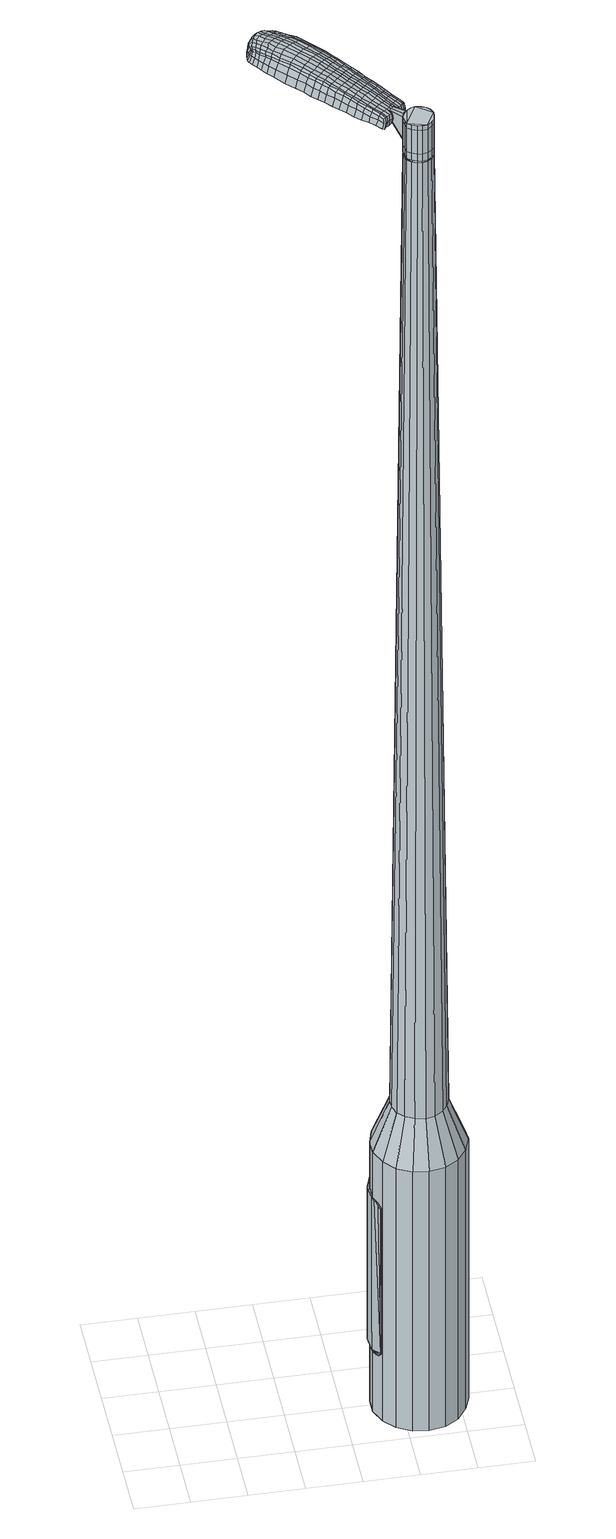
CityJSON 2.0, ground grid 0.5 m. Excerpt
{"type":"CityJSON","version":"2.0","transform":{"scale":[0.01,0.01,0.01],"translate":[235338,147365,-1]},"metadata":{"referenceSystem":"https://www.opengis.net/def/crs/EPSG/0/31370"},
"CityObjects":{
"object1":{"type":"GenericCityObject","attributes":{"cluster":467,"mean_distance_to_centroid":0.194,"new_centroid_x":235340.19,"new_centroid_y":147365.49,"mean_distance_to_camera":7.06,"H1":17.69,"H2":16.32,"Z_final":112.64,"cluster2":-1,"proj_x":235344.94,"proj_y":147365.88,"id_line":52608,"bearing_l":42.25,"distance":4.77,"orientation":"left","G_obj":132.25},"geometry":[{"type":"MultiSurface","lod":"2","boundaries":[[[0,1,2,3]],[[1,4,5,2]],[[4,6,7,5]],[[6,8,9,7]],[[8,10,11,9]],[[10,12,13,11]],[[12,14,15,13]],[[14,16,17,15]],[[16,18,19,17]],[[18,20,21,19]],[[20,22,23,21]],[[22,24,25,23]],[[24,26,27,25]],[[26,28,29,27]],[[28,30,31,29]],[[30,32,33,31]],[[32,34,35,33]],[[34,0,3,35]],[[36,37,38,39]],[[38,40,41,42]],[[41,43,42]],[[42,44,45,46]],[[45,47,46]],[[46,48,49,50]],[[49,51,50]],[[42,46,50,38]],[[50,52,39,38]],[[53,36,39]],[[2,5,7,35]],[[7,9,11,15]],[[11,13,15]],[[15,17,19,23]],[[19,21,23]],[[23,25,27,31]],[[27,29,31]],[[15,23,31,7]],[[31,33,35,7]],[[3,2,35]],[[1,0,54,55]],[[0,34,56,54]],[[34,32,57,56]],[[32,30,58,57]],[[30,28,59,58]],[[28,26,60,59]],[[26,24,61,60]],[[24,22,62,61]],[[22,20,63,62]],[[20,18,64,63]],[[18,16,65,64]],[[16,14,66,65]],[[14,12,67,66]],[[12,10,68,67]],[[10,8,69,68]],[[8,6,70,69]],[[6,4,71,70]],[[4,1,55,71]],[[55,54,72,73]],[[54,56,74,72]],[[56,57,75,74]],[[57,58,76,75]],[[58,59,77,76]],[[59,60,78,77]],[[60,61,79,78]],[[61,62,80,79]],[[62,63,81,80]],[[63,64,82,81]],[[64,65,83,82]],[[65,66,84,83]],[[66,67,85,84]],[[67,68,86,85]],[[68,69,87,86]],[[69,70,88,87]],[[70,71,89,88]],[[71,55,73,89]],[[72,90,91,92]],[[74,93,90,72]],[[94,95,93,74]],[[76,96,95,94]],[[97,98,96,76]],[[99,100,98,97]],[[79,101,100,99]],[[102,103,101,79]],[[104,105,103,102]],[[106,107,105,104]],[[108,109,107,106]],[[110,111,109,108]],[[112,113,111,110]],[[114,115,113,112]],[[87,116,115,114]],[[88,117,116,87]],[[118,119,117,88]],[[92,91,119,118]],[[120,121,122,123]],[[124,120,123,125]],[[126,124,125,127]],[[128,126,127,129]],[[130,128,129,131]],[[132,130,131,133]],[[134,132,133,135]],[[136,134,135,137]],[[138,136,137,139]],[[140,138,139,141]],[[142,140,141,143]],[[144,142,143,145]],[[146,144,145,147]],[[148,146,147,149]],[[150,148,149,151]],[[152,150,151,153]],[[73,72,92]],[[75,94,74]],[[75,76,94]],[[77,97,76]],[[77,78,99,97]],[[78,79,99]],[[80,102,79]],[[80,81,104,102]],[[81,82,106,104]],[[82,83,108,106]],[[83,84,110,108]],[[84,85,112,110]],[[85,86,114,112]],[[86,87,114]],[[89,118,88]],[[89,73,92,118]],[[154,91,90]],[[154,155,119,91]],[[155,117,119]],[[156,115,116]],[[156,157,113,115]],[[157,158,111,113]],[[158,159,109,111]],[[159,160,107,109]],[[160,161,105,107]],[[161,162,103,105]],[[162,101,103]],[[163,100,101]],[[163,164,98,100]],[[164,96,98]],[[165,95,96]],[[165,93,95]],[[39,52,152,166]],[[154,90,167,153]],[[53,39,166,121]],[[90,93,122,167]],[[36,53,121,120]],[[93,165,123,122]],[[37,36,120,124]],[[165,96,125,123]],[[38,37,124,126]],[[96,164,127,125]],[[40,38,126,128]],[[164,163,129,127]],[[41,40,128,130]],[[163,101,131,129]],[[43,41,130,132]],[[101,162,133,131]],[[42,43,132,134]],[[162,161,135,133]],[[44,42,134,136]],[[161,160,137,135]],[[45,44,136,138]],[[160,159,139,137]],[[47,45,138,140]],[[159,158,141,139]],[[46,47,140,142]],[[158,157,143,141]],[[48,46,142,144]],[[157,156,145,143]],[[49,48,144,146]],[[156,116,147,145]],[[51,49,146,148]],[[116,117,149,147]],[[50,51,148,150]],[[117,155,151,149]],[[52,50,150,152]],[[155,154,153,151]],[[152,153,168,169]],[[153,167,170,168]],[[167,122,171,170]],[[122,121,172,171]],[[121,166,173,172]],[[166,152,169,173]],[[174,175,176,177]],[[178,174,177,179]],[[174,178,180,181]],[[175,174,181,182]],[[183,184,185,186]],[[187,183,186,188]],[[183,187,189,190]],[[184,183,190,191]],[[192,193,194,195]],[[196,192,195,197]],[[192,196,198,199]],[[193,192,199,200]],[[201,202,203,204]],[[205,201,204,206]],[[201,205,207,208]],[[202,201,208,209]],[[210,211,212,213]],[[214,210,213,215]],[[210,214,216,217]],[[211,210,217,218]],[[219,220,221,222]],[[223,219,222,224]],[[219,223,225,226]],[[220,219,226,227]],[[228,229,230,231]],[[220,228,231,221]],[[228,220,227,232]],[[229,228,232,233]],[[234,235,236,237]],[[229,234,237,230]],[[234,229,233,238]],[[235,234,238,239]],[[240,178,179,241]],[[235,240,241,236]],[[240,235,239,242]],[[178,240,242,180]],[[243,244,245,246]],[[247,243,246,248]],[[243,247,249,250]],[[244,243,250,251]],[[252,253,254,255]],[[244,252,255,245]],[[252,244,251,256]],[[253,252,256,257]],[[258,259,260,261]],[[253,258,261,254]],[[258,253,257,262]],[[259,258,262,263]],[[264,265,266,267]],[[259,264,267,260]],[[264,259,263,268]],[[265,264,268,269]],[[270,175,182,271]],[[265,270,271,266]],[[270,265,269,272]],[[175,270,272,176]],[[273,274,275,276]],[[277,273,276,278]],[[273,277,279,280]],[[274,273,280,281]],[[282,283,284,285]],[[274,282,285,275]],[[282,274,281,286]],[[283,282,286,287]],[[288,289,290,291]],[[283,288,291,284]],[[288,283,287,292]],[[289,288,292,293]],[[294,187,188,295]],[[289,294,295,290]],[[294,289,293,296]],[[187,294,296,189]],[[297,298,299,300]],[[301,297,300,302]],[[297,301,303,304]],[[298,297,304,305]],[[306,307,308,309]],[[298,306,309,299]],[[306,298,305,310]],[[307,306,310,311]],[[312,313,314,315]],[[307,312,315,308]],[[312,307,311,316]],[[313,312,316,317]],[[318,319,320,321]],[[313,318,321,314]],[[318,313,317,322]],[[319,318,322,323]],[[324,184,191,325]],[[319,324,325,320]],[[324,319,323,326]],[[184,324,326,185]],[[327,213,212,328]],[[329,327,328,330]],[[327,329,331,332]],[[213,327,332,215]],[[333,329,330,334]],[[335,333,334,336]],[[333,335,337,338]],[[329,333,338,331]],[[339,335,336,340]],[[341,339,340,342]],[[339,341,343,344]],[[335,339,344,337]],[[345,341,342,346]],[[347,345,346,348]],[[345,347,349,350]],[[341,345,350,343]],[[351,347,348,352]],[[202,351,352,203]],[[351,202,209,353]],[[347,351,353,349]],[[354,355,200,199]],[[356,354,199,198]],[[354,356,357,358]],[[355,354,358,359]],[[360,361,359,358]],[[362,360,358,357]],[[360,362,363,364]],[[361,360,364,365]],[[366,367,365,364]],[[368,366,364,363]],[[366,368,369,370]],[[367,366,370,371]],[[372,373,371,370]],[[374,372,370,369]],[[372,374,207,205]],[[373,372,205,206]],[[375,376,377,378]],[[277,375,378,279]],[[375,277,278,379]],[[376,375,379,380]],[[381,196,197,382]],[[376,381,382,377]],[[381,376,380,383]],[[196,381,383,198]],[[384,385,386,387]],[[223,384,387,225]],[[384,223,224,388]],[[385,384,388,389]],[[390,391,392,393]],[[385,390,393,386]],[[390,385,389,394]],[[391,390,394,395]],[[396,193,200,397]],[[391,396,397,392]],[[396,391,395,398]],[[193,396,398,194]],[[399,400,401,402]],[[181,399,402,182]],[[399,181,180,403]],[[400,399,403,404]],[[405,406,407,408]],[[400,405,408,401]],[[405,400,404,409]],[[406,405,409,410]],[[411,204,203,412]],[[406,411,412,407]],[[411,406,410,413]],[[204,411,413,206]],[[414,415,416,417]],[[186,414,417,188]],[[414,186,185,418]],[[415,414,418,419]],[[420,208,207,421]],[[415,420,421,416]],[[420,415,419,422]],[[208,420,422,209]],[[423,424,425,426]],[[301,423,426,303]],[[423,301,302,427]],[[424,423,427,428]],[[429,214,215,430]],[[424,429,430,425]],[[429,424,428,431]],[[214,429,431,216]],[[432,433,434,435]],[[247,432,435,249]],[[432,247,248,436]],[[433,432,436,437]],[[438,439,440,441]],[[433,438,441,434]],[[438,433,437,442]],[[439,438,442,443]],[[444,211,218,445]],[[439,444,445,440]],[[444,439,443,446]],[[211,444,446,212]],[[447,448,437,436]],[[246,447,436,248]],[[447,246,245,449]],[[448,447,449,450]],[[451,452,443,442]],[[448,451,442,437]],[[451,448,450,453]],[[452,451,453,454]],[[455,328,212,446]],[[452,455,446,443]],[[455,452,454,456]],[[328,455,456,330]],[[457,458,459,460]],[[304,457,460,305]],[[457,304,303,426]],[[458,457,426,425]],[[461,332,331,462]],[[458,461,462,459]],[[461,458,425,430]],[[332,461,430,215]],[[463,464,450,449]],[[255,463,449,245]],[[463,255,254,465]],[[464,463,465,466]],[[467,468,454,453]],[[464,467,453,450]],[[467,464,466,469]],[[468,467,469,470]],[[471,334,330,456]],[[468,471,456,454]],[[471,468,470,472]],[[334,471,472,336]],[[473,474,475,476]],[[310,473,476,311]],[[473,310,305,460]],[[474,473,460,459]],[[477,338,337,478]],[[474,477,478,475]],[[477,474,459,462]],[[338,477,462,331]],[[479,480,466,465]],[[261,479,465,254]],[[479,261,260,481]],[[480,479,481,482]],[[483,484,470,469]],[[480,483,469,466]],[[483,480,482,485]],[[484,483,485,486]],[[487,340,336,472]],[[484,487,472,470]],[[487,484,486,488]],[[340,487,488,342]],[[489,490,491,492]],[[316,489,492,317]],[[489,316,311,476]],[[490,489,476,475]],[[493,344,343,494]],[[490,493,494,491]],[[493,490,475,478]],[[344,493,478,337]],[[495,496,482,481]],[[267,495,481,260]],[[495,267,266,497]],[[496,495,497,498]],[[499,500,486,485]],[[496,499,485,482]],[[499,496,498,501]],[[500,499,501,502]],[[503,346,342,488]],[[500,503,488,486]],[[503,500,502,504]],[[346,503,504,348]],[[505,506,507,508]],[[322,505,508,323]],[[505,322,317,492]],[[506,505,492,491]],[[509,350,349,510]],[[506,509,510,507]],[[509,506,491,494]],[[350,509,494,343]],[[511,512,498,497]],[[271,511,497,266]],[[511,271,182,402]],[[512,511,402,401]],[[513,514,502,501]],[[512,513,501,498]],[[513,512,401,408]],[[514,513,408,407]],[[515,352,348,504]],[[514,515,504,502]],[[515,514,407,412]],[[352,515,412,203]],[[516,517,419,418]],[[326,516,418,185]],[[516,326,323,508]],[[517,516,508,507]],[[518,353,209,422]],[[517,518,422,419]],[[518,517,507,510]],[[353,518,510,349]],[[519,520,380,379]],[[276,519,379,278]],[[519,276,275,521]],[[520,519,521,522]],[[523,356,198,383]],[[520,523,383,380]],[[523,520,522,524]],[[356,523,524,357]],[[525,526,527,528]],[[226,525,528,227]],[[525,226,225,387]],[[526,525,387,386]],[[529,530,531,532]],[[526,529,532,527]],[[529,526,386,393]],[[530,529,393,392]],[[533,355,359,534]],[[530,533,534,531]],[[533,530,392,397]],[[355,533,397,200]],[[535,536,522,521]],[[285,535,521,275]],[[535,285,284,537]],[[536,535,537,538]],[[539,362,357,524]],[[536,539,524,522]],[[539,536,538,540]],[[362,539,540,363]],[[541,542,543,544]],[[232,541,544,233]],[[541,232,227,528]],[[542,541,528,527]],[[545,546,547,548]],[[542,545,548,543]],[[545,542,527,532]],[[546,545,532,531]],[[549,361,365,550]],[[546,549,550,547]],[[549,546,531,534]],[[361,549,534,359]],[[551,552,538,537]],[[291,551,537,284]],[[551,291,290,553]],[[552,551,553,554]],[[555,368,363,540]],[[552,555,540,538]],[[555,552,554,556]],[[368,555,556,369]],[[557,558,559,560]],[[238,557,560,239]],[[557,238,233,544]],[[558,557,544,543]],[[561,562,563,564]],[[558,561,564,559]],[[561,558,543,548]],[[562,561,548,547]],[[565,367,371,566]],[[562,565,566,563]],[[565,562,547,550]],[[367,565,550,365]],[[567,568,554,553]],[[295,567,553,290]],[[567,295,188,417]],[[568,567,417,416]],[[569,374,369,556]],[[568,569,556,554]],[[569,568,416,421]],[[374,569,421,207]],[[570,571,404,403]],[[242,570,403,180]],[[570,242,239,560]],[[571,570,560,559]],[[572,573,410,409]],[[571,572,409,404]],[[572,571,559,564]],[[573,572,564,563]],[[574,373,206,413]],[[573,574,413,410]],[[574,573,563,566]],[[373,574,566,371]],[[575,576,577,578]],[[578,577,579,580]],[[581,579,577,582]],[[582,577,576,583]],[[584,585,586,587]],[[587,586,588,589]],[[590,588,586,591]],[[591,586,585,592]],[[593,594,595,596]],[[596,595,597,598]],[[599,597,595,600]],[[600,595,594,601]],[[602,603,604,605]],[[605,604,606,607]],[[608,606,604,609]],[[609,604,603,610]],[[611,612,613,614]],[[614,613,615,616]],[[617,615,613,618]],[[618,613,612,619]],[[620,621,622,623]],[[623,622,624,625]],[[626,624,622,627]],[[627,622,621,628]],[[629,630,631,632]],[[632,631,621,620]],[[628,621,631,633]],[[633,631,630,634]],[[635,636,637,638]],[[638,637,630,629]],[[634,630,637,639]],[[639,637,636,640]],[[580,579,641,642]],[[642,641,636,635]],[[640,636,641,643]],[[643,641,579,581]],[[644,645,646,647]],[[647,646,648,649]],[[650,648,646,651]],[[651,646,645,652]],[[653,654,655,656]],[[656,655,645,644]],[[652,645,655,657]],[[657,655,654,658]],[[659,660,661,662]],[[662,661,654,653]],[[658,654,661,663]],[[663,661,660,664]],[[665,666,667,668]],[[668,667,660,659]],[[664,660,667,669]],[[669,667,666,670]],[[583,576,671,672]],[[672,671,666,665]],[[670,666,671,673]],[[673,671,576,575]],[[674,675,676,677]],[[677,676,678,679]],[[680,678,676,681]],[[681,676,675,682]],[[683,684,685,686]],[[686,685,675,674]],[[682,675,685,687]],[[687,685,684,688]],[[689,690,691,692]],[[692,691,684,683]],[[688,684,691,693]],[[693,691,690,694]],[[589,588,695,696]],[[696,695,690,689]],[[694,690,695,697]],[[697,695,588,590]],[[698,699,700,701]],[[701,700,702,703]],[[704,702,700,705]],[[705,700,699,706]],[[707,708,709,710]],[[710,709,699,698]],[[706,699,709,711]],[[711,709,708,712]],[[713,714,715,716]],[[716,715,708,707]],[[712,708,715,717]],[[717,715,714,718]],[[719,720,721,722]],[[722,721,714,713]],[[718,714,721,723]],[[723,721,720,724]],[[592,585,725,726]],[[726,725,720,719]],[[724,720,725,727]],[[727,725,585,584]],[[611,614,728,729]],[[729,728,730,731]],[[732,730,728,733]],[[733,728,614,616]],[[731,730,734,735]],[[735,734,736,737]],[[738,736,734,739]],[[739,734,730,732]],[[737,736,740,741]],[[741,740,742,743]],[[744,742,740,745]],[[745,740,736,738]],[[743,742,746,747]],[[747,746,748,749]],[[750,748,746,751]],[[751,746,742,744]],[[749,748,752,753]],[[753,752,603,602]],[[610,603,752,754]],[[754,752,748,750]],[[601,755,756,600]],[[600,756,757,599]],[[758,757,756,759]],[[759,756,755,760]],[[760,761,762,759]],[[759,762,763,758]],[[764,763,762,765]],[[765,762,761,766]],[[766,767,768,765]],[[765,768,769,764]],[[770,769,768,771]],[[771,768,767,772]],[[772,773,774,771]],[[771,774,775,770]],[[608,775,774,606]],[[606,774,773,607]],[[776,777,778,779]],[[779,778,678,680]],[[679,678,778,780]],[[780,778,777,781]],[[598,597,782,783]],[[783,782,777,776]],[[781,777,782,784]],[[784,782,597,599]],[[785,786,787,788]],[[788,787,624,626]],[[625,624,787,789]],[[789,787,786,790]],[[791,792,793,794]],[[794,793,786,785]],[[790,786,793,795]],[[795,793,792,796]],[[601,594,797,798]],[[798,797,792,791]],[[796,792,797,799]],[[799,797,594,593]],[[800,801,802,803]],[[803,802,582,583]],[[581,582,802,804]],[[804,802,801,805]],[[806,807,808,809]],[[809,808,801,800]],[[805,801,808,810]],[[810,808,807,811]],[[602,605,812,813]],[[813,812,807,806]],[[811,807,812,814]],[[814,812,605,607]],[[815,816,817,818]],[[818,817,587,589]],[[584,587,817,819]],[[819,817,816,820]],[[608,609,821,822]],[[822,821,816,815]],[[820,816,821,823]],[[823,821,609,610]],[[824,825,826,827]],[[827,826,702,704]],[[703,702,826,828]],[[828,826,825,829]],[[616,615,830,831]],[[831,830,825,824]],[[829,825,830,832]],[[832,830,615,617]],[[833,834,835,836]],[[836,835,648,650]],[[649,648,835,837]],[[837,835,834,838]],[[839,840,841,842]],[[842,841,834,833]],[[838,834,841,843]],[[843,841,840,844]],[[619,612,845,846]],[[846,845,840,839]],[[844,840,845,847]],[[847,845,612,611]],[[838,848,849,837]],[[837,849,647,649]],[[644,647,849,850]],[[849,848,850]],[[844,851,852,843]],[[843,852,848,838]],[[850,848,852,853]],[[853,852,851,854]],[[611,729,855,847]],[[847,855,851,844]],[[854,851,855,856]],[[856,855,729,731]],[[857,858,859,860]],[[860,859,705,706]],[[704,705,859,827]],[[827,859,858,824]],[[732,733,861,862]],[[862,861,858,857]],[[824,858,861,831]],[[831,861,733,616]],[[863,864,850]],[[850,864,656,644]],[[653,656,864,865]],[[865,864,863,866]],[[854,867,868,853]],[[853,868,863,850]],[[866,863,868,869]],[[869,868,867,870]],[[731,735,871,856]],[[856,871,867,854]],[[870,867,871,872]],[[872,871,735,737]],[[873,874,875,876]],[[876,875,711,712]],[[706,711,875,860]],[[860,875,874,857]],[[738,739,877,878]],[[878,877,874,873]],[[857,874,877,862]],[[862,877,739,732]],[[866,879,880,865]],[[865,880,662,653]],[[659,662,880,881]],[[881,880,879,882]],[[870,883,884,869]],[[869,884,879,866]],[[882,879,884,885]],[[885,884,883,886]],[[737,741,887,872]],[[872,887,883,870]],[[886,883,887,888]],[[888,887,741,743]],[[889,890,891,892]],[[892,891,717,718]],[[712,717,891,876]],[[876,891,890,873]],[[744,745,893,894]],[[894,893,890,889]],[[873,890,893,878]],[[878,893,745,738]],[[882,895,896,881]],[[881,896,668,659]],[[665,668,896,897]],[[897,896,895,898]],[[886,899,900,885]],[[885,900,895,882]],[[898,895,900,901]],[[901,900,899,902]],[[743,747,903,888]],[[888,903,899,886]],[[902,899,903,904]],[[904,903,747,749]],[[905,906,907,908]],[[908,907,723,724]],[[718,723,907,892]],[[892,907,906,889]],[[750,751,909,910]],[[910,909,906,905]],[[889,906,909,894]],[[894,909,751,744]],[[898,911,912,897]],[[897,912,672,665]],[[583,672,912,803]],[[803,912,911,800]],[[902,913,914,901]],[[901,914,911,898]],[[800,911,914,809]],[[809,914,913,806]],[[749,753,915,904]],[[904,915,913,902]],[[806,913,915,813]],[[813,915,753,602]],[[820,916,917,819]],[[819,917,727,584]],[[724,727,917,908]],[[908,917,916,905]],[[610,754,918,823]],[[823,918,916,820]],[[905,916,918,910]],[[910,918,754,750]],[[781,919,920,780]],[[780,920,677,679]],[[674,677,920,921]],[[921,920,919,922]],[[599,757,923,784]],[[784,923,919,781]],[[922,919,923,924]],[[924,923,757,758]],[[925,926,927,928]],[[928,927,627,628]],[[626,627,927,788]],[[788,927,926,785]],[[929,930,931,932]],[[932,931,926,925]],[[785,926,931,794]],[[794,931,930,791]],[[760,755,933,934]],[[934,933,930,929]],[[791,930,933,798]],[[798,933,755,601]],[[922,935,936,921]],[[921,936,686,674]],[[683,686,936,937]],[[937,936,935,938]],[[758,763,939,924]],[[924,939,935,922]],[[938,935,939,940]],[[940,939,763,764]],[[941,942,943,944]],[[944,943,633,634]],[[628,633,943,928]],[[928,943,942,925]],[[945,946,947,948]],[[948,947,942,941]],[[925,942,947,932]],[[932,947,946,929]],[[766,761,949,950]],[[950,949,946,945]],[[929,946,949,934]],[[934,949,761,760]],[[938,951,952,937]],[[937,952,692,683]],[[689,692,952,953]],[[953,952,951,954]],[[764,769,955,940]],[[940,955,951,938]],[[954,951,955,956]],[[956,955,769,770]],[[957,958,959,960]],[[960,959,639,640]],[[634,639,959,944]],[[944,959,958,941]],[[961,962,963,964]],[[964,963,958,957]],[[941,958,963,948]],[[948,963,962,945]],[[772,767,965,966]],[[966,965,962,961]],[[945,962,965,950]],[[950,965,767,766]],[[954,967,968,953]],[[953,968,696,689]],[[589,696,968,818]],[[818,968,967,815]],[[770,775,969,956]],[[956,969,967,954]],[[815,967,969,822]],[[822,969,775,608]],[[805,970,971,804]],[[804,971,643,581]],[[640,643,971,960]],[[960,971,970,957]],[[811,972,973,810]],[[810,973,970,805]],[[957,970,973,964]],[[964,973,972,961]],[[607,773,974,814]],[[814,974,972,811]],[[961,972,974,966]],[[966,974,773,772]],[[575,578,177,176]],[[578,580,179,177]],[[590,591,190,189]],[[591,592,191,190]],[[593,596,195,194]],[[596,598,197,195]],[[617,618,217,216]],[[618,619,218,217]],[[620,623,222,221]],[[623,625,224,222]],[[629,632,231,230]],[[632,620,221,231]],[[635,638,237,236]],[[638,629,230,237]],[[580,642,241,179]],[[642,635,236,241]],[[650,651,250,249]],[[651,652,251,250]],[[652,657,256,251]],[[657,658,257,256]],[[658,663,262,257]],[[663,664,263,262]],[[664,669,268,263]],[[669,670,269,268]],[[670,673,272,269]],[[673,575,176,272]],[[680,681,280,279]],[[681,682,281,280]],[[682,687,286,281]],[[687,688,287,286]],[[688,693,292,287]],[[693,694,293,292]],[[694,697,296,293]],[[697,590,189,296]],[[698,701,300,299]],[[701,703,302,300]],[[707,710,309,308]],[[710,698,299,309]],[[713,716,315,314]],[[716,707,308,315]],[[719,722,321,320]],[[722,713,314,321]],[[592,726,325,191]],[[726,719,320,325]],[[776,779,378,377]],[[779,680,279,378]],[[598,783,382,197]],[[783,776,377,382]],[[625,789,388,224]],[[789,790,389,388]],[[790,795,394,389]],[[795,796,395,394]],[[796,799,398,395]],[[799,593,194,398]],[[703,828,427,302]],[[828,829,428,427]],[[829,832,431,428]],[[832,617,216,431]],[[833,836,435,434]],[[836,650,249,435]],[[839,842,441,440]],[[842,833,434,441]],[[619,846,445,218]],[[846,839,440,445]],[[975,976,977,978]],[[979,980,978,977]],[[981,982,983,984]],[[985,986,987,988]],[[976,989,990,977]],[[991,979,977,990]],[[992,981,984,993]],[[994,995,986,985]],[[989,996,997,990]],[[997,998,991,990]],[[999,992,993,1000]],[[1001,995,994,1002]],[[996,1003,1004,997]],[[1004,1005,998,997]],[[1006,999,1000,1007]],[[1008,1001,1002,1009]],[[1010,1011,1012,1013]],[[1014,1015,1011,1010]],[[1014,1016,1017,1015]],[[1016,1018,1019,1017]],[[1020,1021,1022,1023]],[[1024,1025,1021,1020]],[[1026,1025,1024]],[[1027,1028,1025,1026]],[[1023,1012,1011,1020]],[[1020,1011,1015,1024]],[[1015,1017,1026,1024]],[[1017,1019,1027,1026]],[[984,983,980,979]],[[993,984,979,991]],[[998,1000,993,991]],[[1005,1007,1000,998]],[[985,988,982,981]],[[994,985,981,992]],[[1002,994,992,999]],[[1009,1002,999,1006]],[[986,1010,1013,987]],[[995,1014,1010,986]],[[1016,1014,995,1001]],[[1018,1016,1001,1008]],[[1029,1030,1031,1032]],[[1031,1033,1034,1035]],[[1031,1035,1036,1037]],[[1031,1037,1032]],[[1038,1029,1032,1039]],[[1040,1039,1032,1041]],[[1042,1041,1032]],[[1043,1031,1030,1044]],[[1045,1043,1044,1046]],[[1047,1045,1046,1048]],[[1049,1047,1048,1050]],[[1051,1049,1050,1052]],[[1052,1053,1054,1055]],[[1052,1055,1056,1057]],[[1052,1057,1058,1059]],[[1058,1060,1061,1062]],[[1058,1062,1063,1064]],[[1058,1064,1059]],[[1052,1059,1051]],[[1065,1066,1030,1029]],[[1067,1068,1033,1031]],[[1069,1070,1042,1032]],[[1066,1071,1044,1030]],[[1072,1067,1031,1043]],[[1071,1073,1046,1044]],[[1074,1072,1043,1045]],[[1073,1075,1048,1046]],[[1076,1074,1045,1047]],[[1075,1077,1050,1048]],[[1078,1076,1047,1049]],[[1077,1079,1052,1050]],[[1080,1078,1049,1051]],[[1079,1081,1053,1052]],[[1082,1083,1060,1058]],[[1084,1080,1051,1059]],[[1054,1053,1081,1085]],[[1055,1054,1085,1086]],[[1056,1055,1086,1087]],[[1057,1056,1087,1088]],[[1058,1057,1088,1082]],[[1089,1065,1029,1038]],[[1090,1089,1038,1039]],[[1091,1090,1039,1040]],[[1092,1091,1040,1041]],[[1070,1092,1041,1042]],[[1034,1033,1068,1093]],[[1061,1060,1083,1094]],[[1035,1034,1093,1095]],[[1036,1035,1095,1096]],[[1037,1036,1096,1097]],[[1032,1037,1097,1069]],[[1062,1061,1094,1098]],[[1063,1062,1098,1099]],[[1064,1063,1099,1100]],[[1059,1064,1100,1084]]]}]}
},
"vertices":[
[188,81,384],[201,89,384],[201,89,96],[188,81,96],[215,92,384],[215,92,96],[230,90,384],[230,90,96],[243,83,384],[243,83,96],[253,72,384],[253,72,96],[258,58,384],[258,58,96],[259,44,384],[259,44,96],[254,30,384],[254,30,96],[245,18,384],[245,18,96],[233,10,384],[233,10,96],[218,7,384],[218,7,96],[204,9,384],[204,9,96],[191,16,384],[191,16,96],[181,27,384],[181,27,96],[175,41,384],[175,41,96],[175,55,384],[175,55,96],[179,69,384],[179,69,96],[203,51,1524],[204,47,1524],[205,42,1524],[208,59,1524],[208,39,1524],[213,37,1524],[222,37,1524],[217,36,1524],[226,40,1524],[229,43,1524],[230,52,1524],[230,48,1524],[228,57,1524],[225,60,1524],[216,63,1524],[221,62,1524],[212,62,1524],[205,56,1524],[200,68,429],[207,73,429],[194,61,429],[192,53,429],[192,44,429],[195,36,429],[201,30,429],[209,26,429],[218,24,429],[226,26,429],[234,31,429],[239,38,429],[242,46,429],[241,55,429],[238,63,429],[232,69,429],[224,73,429],[216,75,429],[208,59,1483],[212,62,1483],[205,56,1483],[203,51,1483],[204,47,1483],[205,42,1483],[208,39,1483],[213,37,1483],[217,36,1483],[222,37,1483],[226,40,1483],[229,43,1483],[230,48,1483],[230,52,1483],[228,57,1483],[225,60,1483],[221,62,1483],[216,63,1483],[208,59,1485],[212,61,1485],[212,61,1483],[205,56,1485],[204,51,1483],[204,51,1485],[204,47,1485],[206,43,1483],[206,43,1485],[209,39,1483],[209,39,1485],[213,37,1485],[217,37,1483],[217,37,1485],[222,38,1483],[222,38,1485],[225,40,1483],[225,40,1485],[228,44,1483],[228,44,1485],[229,48,1483],[229,48,1485],[229,52,1483],[229,52,1485],[228,56,1483],[228,56,1485],[225,60,1485],[221,62,1485],[216,62,1483],[216,62,1485],[203,51,1519],[205,56,1519],[205,56,1493],[203,51,1493],[204,47,1519],[204,47,1493],[205,42,1519],[205,42,1493],[208,39,1519],[208,39,1493],[213,37,1519],[213,37,1493],[217,36,1519],[217,36,1493],[222,37,1519],[222,37,1493],[226,40,1519],[226,40,1493],[229,43,1519],[229,43,1493],[230,48,1519],[230,48,1493],[230,52,1519],[230,52,1493],[228,57,1519],[228,57,1493],[225,60,1519],[225,60,1493],[221,62,1519],[221,62,1493],[216,63,1519],[216,63,1493],[212,62,1519],[212,62,1493],[212,62,1485],[216,63,1485],[228,57,1485],[230,52,1485],[230,48,1485],[229,43,1485],[226,40,1485],[222,37,1485],[217,36,1485],[208,39,1485],[205,42,1485],[203,51,1485],[208,59,1519],[208,59,1493],[197,75,1513],[197,75,1518],[195,73,1513],[193,71,1513],[193,71,1518],[195,73,1518],[160,141,1519],[164,136,1518],[165,138,1509],[160,143,1510],[154,148,1519],[154,150,1510],[154,146,1526],[159,140,1525],[164,134,1525],[131,116,1519],[136,110,1518],[138,111,1525],[133,116,1525],[125,122,1519],[127,122,1526],[123,122,1510],[129,116,1510],[134,110,1509],[95,182,1519],[98,184,1519],[97,185,1513],[94,182,1513],[92,178,1519],[92,179,1513],[94,177,1524],[96,180,1524],[99,183,1524],[145,127,1530],[150,121,1529],[152,124,1529],[147,129,1530],[138,134,1531],[141,136,1531],[136,131,1530],[142,124,1530],[147,119,1529],[199,67,1512],[201,69,1512],[200,70,1517],[198,68,1517],[197,65,1512],[196,66,1517],[196,66,1506],[198,68,1506],[200,70,1506],[119,184,1519],[121,182,1519],[122,184,1512],[119,186,1512],[117,186,1518],[117,187,1512],[117,185,1522],[118,183,1523],[121,181,1524],[125,179,1519],[129,175,1519],[129,177,1512],[125,181,1512],[124,178,1524],[129,174,1525],[133,171,1519],[139,165,1519],[139,167,1511],[134,173,1511],[133,169,1526],[138,164,1526],[146,157,1519],[147,159,1510],[146,155,1526],[206,84,1513],[202,90,1513],[201,88,1518],[206,83,1517],[210,79,1512],[208,79,1516],[210,81,1506],[206,85,1507],[202,91,1507],[197,96,1514],[192,102,1515],[192,100,1520],[196,94,1519],[197,97,1507],[192,103,1507],[187,107,1515],[183,113,1516],[182,112,1522],[187,106,1521],[188,109,1508],[183,115,1508],[178,119,1517],[173,125,1517],[173,123,1524],[178,117,1523],[178,121,1508],[174,127,1509],[169,130,1518],[168,129,1524],[169,132,1509],[92,161,1519],[94,158,1519],[95,159,1524],[93,161,1523],[91,163,1518],[92,163,1522],[89,163,1512],[90,161,1512],[92,158,1512],[97,154,1519],[100,150,1519],[102,150,1525],[98,155,1524],[95,154,1512],[98,149,1512],[104,145,1519],[109,139,1519],[111,139,1526],[106,145,1526],[102,145,1511],[107,139,1511],[117,130,1519],[119,131,1526],[115,130,1510],[184,64,1513],[178,69,1513],[177,69,1507],[182,64,1507],[188,60,1512],[187,60,1506],[188,61,1516],[185,64,1517],[180,69,1518],[173,74,1514],[168,79,1515],[166,79,1507],[171,74,1507],[174,74,1519],[169,80,1520],[162,85,1515],[157,90,1516],[155,90,1508],[160,85,1508],[164,85,1521],[159,90,1522],[152,95,1517],[146,100,1517],[144,100,1509],[150,95,1508],[153,95,1523],[148,101,1524],[141,105,1518],[139,105,1509],[143,106,1524],[195,72,1519],[197,74,1519],[190,78,1520],[192,79,1520],[187,76,1520],[193,70,1519],[185,83,1522],[187,85,1522],[180,89,1523],[182,91,1523],[177,87,1523],[182,81,1521],[175,94,1524],[177,96,1524],[170,100,1525],[172,102,1525],[167,97,1525],[172,92,1524],[165,105,1526],[167,107,1526],[160,111,1527],[162,113,1527],[157,108,1527],[162,103,1526],[155,116,1528],[157,118,1528],[152,114,1528],[98,178,1527],[101,181,1527],[96,175,1526],[98,172,1527],[101,175,1528],[104,177,1528],[105,170,1529],[108,173,1529],[103,167,1528],[107,162,1530],[110,165,1530],[113,167,1530],[115,159,1531],[118,162,1531],[112,156,1530],[118,150,1531],[121,153,1531],[124,155,1531],[130,143,1531],[132,145,1531],[127,140,1531],[90,165,1518],[90,168,1519],[89,168,1513],[89,165,1513],[92,165,1523],[91,168,1523],[91,173,1519],[90,174,1513],[92,172,1524],[115,186,1518],[112,187,1518],[113,186,1523],[115,185,1523],[115,188,1513],[112,188,1513],[108,187,1519],[104,187,1519],[105,186,1524],[109,186,1523],[108,188,1513],[104,188,1513],[101,186,1519],[102,185,1524],[100,187,1513],[158,138,1528],[157,137,1528],[161,132,1528],[163,133,1527],[153,145,1528],[151,144,1529],[155,135,1529],[152,133,1530],[157,128,1529],[159,130,1528],[149,142,1529],[146,140,1530],[150,131,1530],[154,126,1529],[144,138,1531],[134,117,1528],[136,118,1529],[130,125,1529],[128,123,1528],[139,112,1527],[141,113,1528],[139,121,1529],[132,128,1530],[144,116,1528],[190,59,1512],[192,61,1512],[191,62,1517],[190,61,1517],[189,59,1506],[190,61,1506],[194,63,1512],[194,64,1517],[193,63,1506],[210,77,1512],[209,76,1512],[209,77,1506],[210,78,1506],[209,78,1517],[208,77,1517],[207,74,1512],[205,73,1512],[205,74,1506],[207,75,1506],[206,75,1517],[204,73,1517],[203,71,1512],[203,72,1506],[202,72,1517],[205,82,1519],[204,81,1519],[200,87,1520],[199,86,1520],[202,79,1519],[200,77,1519],[197,85,1520],[195,83,1520],[198,76,1519],[194,81,1520],[186,65,1519],[187,66,1519],[182,71,1520],[181,70,1520],[190,68,1519],[185,73,1520],[196,93,1521],[194,92,1521],[191,99,1522],[190,98,1522],[193,90,1521],[191,89,1521],[188,96,1522],[186,94,1523],[189,87,1522],[184,92,1523],[176,75,1521],[177,76,1521],[172,82,1522],[170,80,1522],[180,79,1521],[174,84,1522],[186,105,1523],[185,103,1523],[181,110,1524],[180,109,1524],[183,102,1523],[181,100,1524],[178,107,1525],[176,105,1525],[179,98,1524],[174,104,1525],[165,86,1523],[167,87,1523],[161,92,1524],[160,91,1524],[169,89,1524],[164,95,1525],[177,116,1525],[175,115,1525],[172,122,1526],[171,120,1526],[173,113,1526],[171,111,1526],[169,119,1527],[166,117,1527],[169,109,1526],[164,115,1527],[155,96,1525],[156,98,1525],[151,103,1526],[149,101,1526],[159,100,1526],[154,105,1527],[167,127,1527],[166,126,1527],[164,124,1527],[162,122,1528],[159,120,1528],[144,107,1527],[146,108,1527],[149,111,1528],[93,163,1525],[93,166,1525],[95,160,1526],[96,163,1526],[94,170,1526],[97,167,1527],[117,183,1525],[114,184,1525],[117,181,1526],[119,181,1525],[111,184,1525],[107,184,1526],[110,181,1527],[114,181,1526],[104,183,1526],[107,179,1527],[98,156,1526],[99,159,1527],[102,151,1527],[103,154,1528],[100,163,1528],[105,157,1529],[123,177,1526],[121,177,1527],[125,173,1528],[127,173,1527],[118,177,1527],[114,176,1528],[119,171,1529],[122,172,1528],[111,175,1528],[116,169,1530],[106,146,1528],[107,149,1529],[112,140,1528],[113,142,1529],[109,152,1529],[115,146,1530],[132,169,1528],[130,168,1528],[135,162,1529],[137,163,1528],[127,167,1529],[124,166,1530],[130,159,1530],[133,161,1530],[121,164,1530],[127,157,1531],[120,132,1529],[121,134,1529],[124,137,1530],[145,154,1528],[143,153,1529],[141,152,1530],[138,150,1530],[135,148,1531],[163,137,1509],[163,135,1518],[158,140,1518],[158,142,1509],[153,147,1519],[153,149,1510],[152,145,1525],[158,138,1525],[162,133,1525],[139,112,1525],[137,112,1518],[132,117,1518],[134,117,1525],[127,123,1519],[128,123,1525],[125,123,1510],[130,117,1509],[135,112,1509],[98,183,1513],[99,182,1519],[96,180,1519],[96,181,1513],[94,177,1519],[94,178,1513],[95,176,1524],[97,179,1524],[100,181,1524],[152,124,1528],[149,122,1528],[144,127,1529],[147,129,1529],[138,134,1529],[141,136,1529],[136,131,1529],[142,125,1529],[147,119,1528],[199,71,1516],[199,71,1512],[198,69,1512],[197,70,1516],[195,67,1512],[195,68,1516],[194,67,1506],[197,70,1506],[199,71,1506],[121,182,1512],[120,180,1519],[118,183,1518],[118,184,1512],[116,184,1518],[117,185,1512],[116,183,1522],[117,181,1523],[120,179,1523],[128,175,1512],[128,174,1519],[124,177,1519],[124,179,1512],[123,176,1524],[127,172,1525],[138,166,1511],[137,164,1519],[132,169,1519],[132,171,1511],[131,168,1525],[137,162,1526],[145,155,1519],[145,157,1510],[144,154,1526],[200,87,1518],[200,89,1513],[205,83,1513],[204,82,1517],[208,79,1512],[206,79,1515],[208,80,1506],[205,84,1506],[200,90,1507],[190,99,1520],[191,100,1514],[195,94,1514],[195,93,1519],[195,96,1507],[191,102,1507],[181,110,1522],[181,112,1516],[186,106,1515],[185,105,1521],[186,108,1508],[181,114,1508],[171,122,1523],[172,123,1517],[177,118,1516],[176,116,1522],[177,120,1508],[172,125,1508],[167,129,1517],[167,127,1524],[168,131,1509],[97,160,1523],[96,159,1519],[94,162,1518],[95,162,1523],[93,164,1518],[94,164,1522],[91,163,1512],[92,162,1512],[94,159,1512],[103,151,1525],[102,151,1519],[98,155,1519],[100,156,1524],[97,155,1512],[100,151,1512],[112,141,1526],[111,140,1519],[106,146,1519],[107,147,1525],[104,146,1511],[109,140,1511],[118,132,1519],[120,132,1526],[117,132,1510],[178,70,1507],[180,70,1513],[185,65,1513],[184,65,1506],[189,62,1512],[187,62,1506],[189,63,1515],[186,65,1517],[181,71,1518],[167,81,1507],[169,81,1514],[174,76,1514],[173,76,1507],[176,76,1519],[170,81,1520],[156,91,1508],[158,91,1516],[164,86,1515],[162,86,1508],[165,86,1521],[160,92,1522],[146,102,1508],[148,102,1517],[153,97,1516],[151,96,1508],[155,97,1522],[149,102,1523],[143,107,1517],[141,107,1509],[144,107,1524],[194,73,1518],[196,75,1518],[189,78,1519],[191,80,1519],[187,76,1519],[192,71,1518],[184,84,1520],[186,85,1520],[179,89,1521],[181,91,1521],[177,87,1521],[182,82,1520],[174,95,1523],[176,96,1523],[169,100,1524],[171,102,1524],[167,98,1524],[172,93,1523],[164,106,1525],[166,107,1525],[159,111,1526],[161,113,1526],[157,109,1526],[162,103,1525],[154,116,1527],[156,118,1527],[152,114,1527],[101,180,1526],[99,177,1526],[97,174,1525],[99,171,1526],[101,174,1526],[104,177,1526],[108,172,1528],[106,170,1528],[103,167,1527],[108,162,1528],[110,164,1529],[113,167,1529],[118,161,1530],[115,159,1530],[113,156,1529],[119,150,1530],[121,153,1530],[124,155,1530],[132,145,1530],[130,143,1530],[127,141,1530],[91,168,1513],[92,168,1518],[92,165,1518],[91,165,1512],[94,165,1523],[93,167,1523],[93,172,1519],[92,173,1513],[94,172,1523],[112,184,1523],[112,185,1518],[114,184,1518],[115,183,1523],[115,186,1512],[112,186,1512],[106,184,1523],[105,185,1519],[109,185,1519],[109,184,1523],[109,186,1513],[105,186,1513],[102,184,1519],[103,183,1524],[101,185,1513],[161,132,1527],[156,137,1527],[157,138,1527],[162,132,1526],[152,144,1527],[150,143,1528],[156,128,1528],[152,133,1528],[154,135,1528],[159,130,1527],[148,142,1528],[146,140,1529],[149,131,1529],[154,126,1528],[143,138,1529],[130,125,1528],[136,119,1527],[135,118,1527],[129,124,1527],[140,113,1526],[141,114,1527],[139,122,1528],[133,128,1528],[144,117,1527],[190,63,1516],[190,62,1512],[189,61,1512],[189,62,1516],[188,61,1506],[189,62,1506],[193,64,1512],[192,65,1516],[192,65,1506],[207,79,1506],[207,78,1512],[208,78,1512],[208,79,1506],[207,78,1516],[206,78,1516],[203,75,1506],[203,74,1512],[205,76,1512],[205,77,1506],[205,76,1516],[203,75,1516],[201,73,1512],[201,73,1506],[201,73,1516],[203,81,1518],[204,82,1518],[199,87,1519],[200,78,1518],[202,80,1518],[197,85,1519],[195,83,1519],[198,76,1518],[193,82,1519],[182,72,1519],[187,67,1518],[186,66,1518],[181,71,1519],[189,69,1518],[184,74,1519],[194,92,1520],[194,93,1520],[190,98,1521],[189,98,1521],[190,89,1520],[192,91,1520],[187,96,1521],[185,95,1521],[188,87,1520],[183,93,1521],[172,82,1521],[177,77,1520],[176,76,1520],[171,82,1521],[179,79,1520],[174,85,1521],[184,104,1522],[185,104,1522],[180,110,1523],[179,109,1523],[180,100,1522],[182,102,1522],[178,108,1523],[175,106,1524],[178,98,1523],[173,104,1524],[161,93,1523],[166,88,1522],[166,87,1522],[160,92,1523],[169,90,1522],[164,95,1523],[175,115,1524],[175,116,1524],[171,121,1525],[170,120,1525],[171,111,1525],[173,113,1524],[168,119,1525],[166,117,1526],[168,109,1525],[164,115,1526],[151,104,1525],[156,98,1524],[155,97,1524],[150,103,1525],[159,101,1524],[154,106,1525],[165,126,1526],[166,127,1526],[161,122,1527],[163,124,1526],[159,120,1527],[146,109,1526],[145,108,1526],[149,111,1526],[95,166,1524],[95,163,1524],[97,161,1525],[97,163,1525],[95,170,1525],[98,167,1525],[117,180,1525],[114,182,1524],[116,182,1524],[118,179,1525],[110,180,1526],[107,182,1525],[111,182,1524],[113,180,1525],[104,181,1525],[107,178,1526],[100,159,1526],[100,157,1526],[104,152,1526],[104,154,1527],[101,163,1526],[106,158,1527],[125,172,1527],[120,176,1526],[122,176,1526],[126,172,1526],[119,170,1528],[114,175,1527],[117,176,1526],[122,171,1527],[111,174,1527],[116,169,1528],[108,149,1527],[108,147,1527],[113,141,1527],[114,143,1528],[110,153,1528],[116,146,1529],[135,161,1528],[129,167,1527],[131,168,1527],[136,162,1527],[129,159,1529],[124,165,1529],[126,167,1528],[132,160,1528],[121,164,1529],[127,157,1530],[122,134,1528],[121,133,1528],[124,137,1529],[143,153,1528],[144,153,1528],[138,149,1529],[140,151,1529],[135,148,1530],[208,80,1508],[203,75,1508],[182,100,1509],[188,105,1509],[168,116,1510],[174,122,1510],[142,146,1512],[149,152,1512],[161,139,1511],[154,133,1511],[130,159,1513],[120,169,1514],[127,175,1514],[137,166,1513],[198,71,1508],[176,95,1509],[162,111,1510],[135,140,1512],[147,127,1511],[123,153,1513],[114,163,1514],[193,66,1508],[170,89,1509],[155,105,1510],[128,134,1512],[140,120,1511],[107,157,1514],[116,147,1513],[188,61,1508],[164,84,1509],[149,99,1510],[121,127,1512],[133,114,1511],[101,151,1514],[109,141,1513],[111,179,1514],[107,181,1514],[112,186,1514],[117,184,1514],[105,173,1514],[102,177,1514],[99,167,1514],[96,172,1514],[92,162,1514],[91,167,1514],[102,183,1515],[97,183,1515],[98,184,1515],[105,186,1515],[99,180,1515],[96,182,1515],[95,177,1515],[92,174,1515],[95,181,1515],[175,37,334],[174,41,334],[174,41,165],[179,28,171],[175,37,165],[177,34,165],[178,31,166],[178,29,167],[179,28,169],[177,34,334],[178,31,333],[178,29,332],[179,28,331],[179,28,328],[173,56,165],[173,56,334],[178,70,165],[178,70,334],[187,82,165],[187,82,334],[200,90,165],[200,90,334],[215,93,165],[215,93,334],[219,93,334],[223,92,334],[225,92,333],[228,92,332],[229,92,331],[229,92,328],[219,93,165],[229,92,171],[229,92,169],[228,92,167],[225,92,166],[223,92,165],[178,38,334],[177,42,334],[177,42,165],[178,38,165],[182,29,171],[182,29,328],[176,56,334],[176,56,165],[181,69,334],[181,69,165],[189,80,334],[189,80,165],[201,87,334],[201,87,165],[215,91,334],[215,91,165],[219,90,334],[229,89,328],[229,89,171],[219,90,165],[222,90,334],[225,89,333],[227,89,332],[228,89,331],[179,35,334],[180,32,333],[181,31,332],[182,29,331],[179,35,165],[228,89,169],[180,32,166],[181,31,167],[182,29,169],[227,89,167],[225,89,166],[222,90,165]
]}
